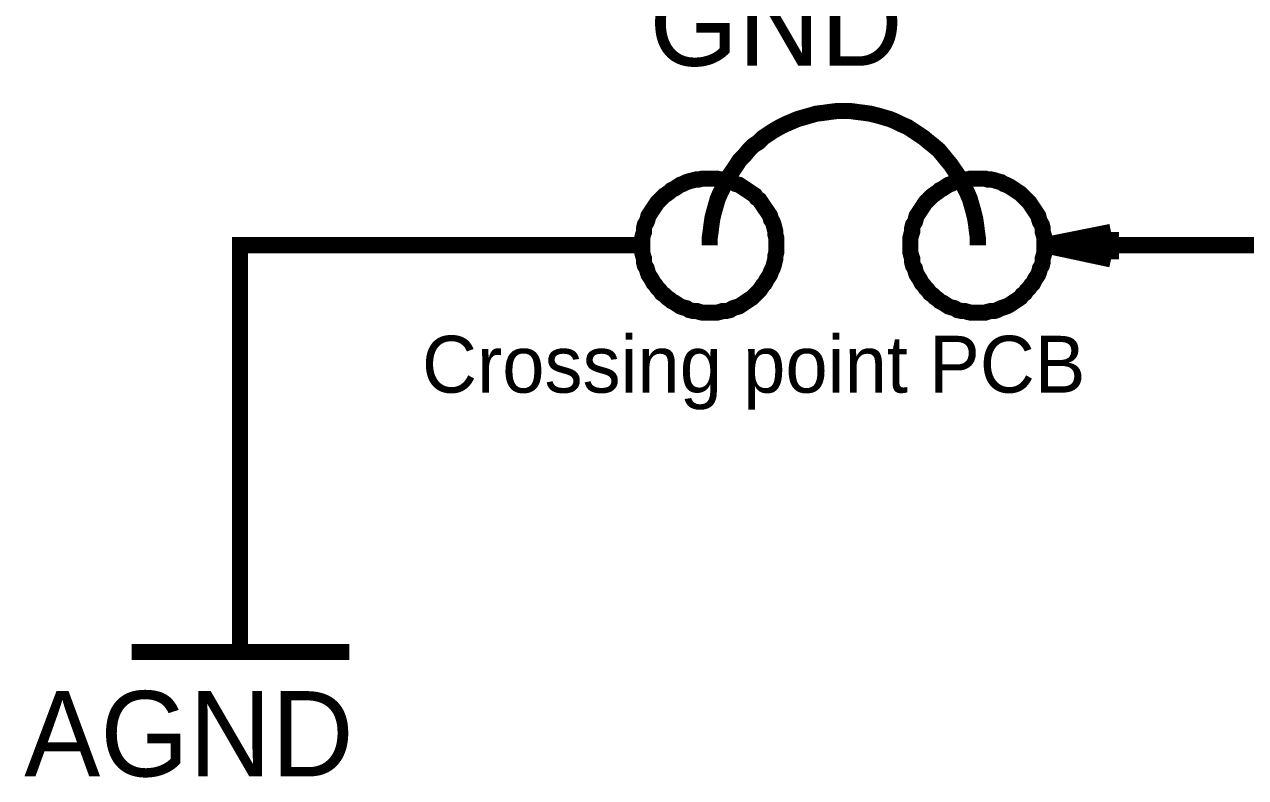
# Model space of a CAD drawing. Header units: millimetres. Extents: x 0 to 420, y 0 to 297.
# Drawn here: x 315.93 to 338.69, y 170.07 to 184.11 of the extents above; entities that cross this region are included whole.
import ezdxf

# ---------------------------------------------------------------- set-up
doc = ezdxf.new("R2010")
doc.units = ezdxf.units.MM
doc.layers.add('Sheet', color=255, linetype='Continuous')

msp = doc.modelspace()

# ---------------------------------------------------------------- linework, layer by layer
at = {"layer": 'Sheet', "const_width": 0.3}
for points in [[(331.203, 182.495), (331.071, 182.495), (330.939, 182.479), (330.823, 182.462), (330.69, 182.446), (330.575, 182.413), (330.459, 182.379), (330.343, 182.346), (330.227, 182.297), (330.111, 182.247), (330.012, 182.197), (329.896, 182.131), (329.797, 182.065), (329.697, 181.999), (329.615, 181.916), (329.515, 181.85), (329.433, 181.767), (329.35, 181.667), (329.267, 181.585), (329.201, 181.485), (329.135, 181.386), (329.068, 181.287), (329.002, 181.187), (328.953, 181.071), (328.903, 180.972), (328.853, 180.856), (328.82, 180.74), (328.787, 180.624), (328.754, 180.492), (328.737, 180.376), (328.721, 180.243), (328.704, 180.127), (328.704, 179.995)], [(333.703, 179.995), (333.703, 180.127), (333.686, 180.243), (333.67, 180.376), (333.653, 180.492), (333.62, 180.624), (333.587, 180.74), (333.554, 180.856), (333.504, 180.972), (333.454, 181.071), (333.405, 181.187), (333.339, 181.287), (333.272, 181.386), (333.206, 181.485), (333.123, 181.585), (333.057, 181.667), (332.974, 181.767), (332.875, 181.85), (332.792, 181.916), (332.693, 181.999), (332.594, 182.065), (332.494, 182.131), (332.395, 182.197), (332.279, 182.247), (332.18, 182.297), (332.064, 182.346), (331.948, 182.379), (331.832, 182.413), (331.7, 182.446), (331.584, 182.462), (331.452, 182.479), (331.336, 182.495), (331.203, 182.495)], [(327.446, 179.995), (327.446, 180.061), (327.446, 180.127), (327.463, 180.194), (327.48, 180.243), (327.48, 180.31), (327.496, 180.376), (327.529, 180.426), (327.546, 180.475), (327.562, 180.541), (327.595, 180.591), (327.628, 180.641), (327.662, 180.69), (327.695, 180.74), (327.728, 180.79), (327.777, 180.839), (327.811, 180.873), (327.86, 180.922), (327.91, 180.955), (327.959, 180.989), (327.993, 181.022), (328.059, 181.055), (328.108, 181.088), (328.158, 181.121), (328.208, 181.138), (328.274, 181.171), (328.324, 181.187), (328.39, 181.204), (328.456, 181.22), (328.506, 181.22), (328.572, 181.237), (328.638, 181.237), (328.704, 181.237)], [(328.704, 181.237), (328.638, 181.237), (328.572, 181.237), (328.506, 181.22), (328.456, 181.22), (328.39, 181.204), (328.324, 181.187), (328.274, 181.171), (328.208, 181.138), (328.158, 181.121), (328.108, 181.088), (328.059, 181.055), (327.993, 181.022), (327.959, 180.989), (327.91, 180.955), (327.86, 180.922), (327.811, 180.873), (327.777, 180.839), (327.728, 180.79), (327.695, 180.74), (327.662, 180.69), (327.628, 180.641), (327.595, 180.591), (327.562, 180.541), (327.546, 180.475), (327.529, 180.426), (327.496, 180.376), (327.48, 180.31), (327.48, 180.243), (327.463, 180.194), (327.446, 180.127), (327.446, 180.061), (327.446, 179.995)], [(328.704, 181.237), (328.77, 181.237), (328.837, 181.237), (328.903, 181.22), (328.953, 181.22), (329.019, 181.204), (329.085, 181.187), (329.135, 181.171), (329.184, 181.138), (329.25, 181.121), (329.3, 181.088), (329.35, 181.055), (329.399, 181.022), (329.449, 180.989), (329.499, 180.955), (329.548, 180.922), (329.581, 180.873), (329.631, 180.839), (329.664, 180.79), (329.697, 180.74), (329.73, 180.69), (329.764, 180.641), (329.797, 180.591), (329.83, 180.541), (329.846, 180.475), (329.879, 180.426), (329.896, 180.376), (329.913, 180.31), (329.929, 180.243), (329.929, 180.194), (329.946, 180.127), (329.946, 180.061), (329.946, 179.995)], [(329.946, 179.995), (329.946, 180.061), (329.946, 180.127), (329.929, 180.194), (329.929, 180.243), (329.913, 180.31), (329.896, 180.376), (329.879, 180.426), (329.846, 180.475), (329.83, 180.541), (329.797, 180.591), (329.764, 180.641), (329.73, 180.69), (329.697, 180.74), (329.664, 180.79), (329.631, 180.839), (329.581, 180.873), (329.548, 180.922), (329.499, 180.955), (329.449, 180.989), (329.399, 181.022), (329.35, 181.055), (329.3, 181.088), (329.25, 181.121), (329.184, 181.138), (329.135, 181.171), (329.085, 181.187), (329.019, 181.204), (328.953, 181.22), (328.903, 181.22), (328.837, 181.237), (328.77, 181.237), (328.704, 181.237)], [(332.445, 179.995), (332.445, 180.061), (332.445, 180.127), (332.461, 180.194), (332.478, 180.243), (332.478, 180.31), (332.494, 180.376), (332.528, 180.426), (332.544, 180.475), (332.561, 180.541), (332.594, 180.591), (332.627, 180.641), (332.66, 180.69), (332.693, 180.74), (332.726, 180.79), (332.776, 180.839), (332.809, 180.873), (332.859, 180.922), (332.908, 180.955), (332.958, 180.989), (332.991, 181.022), (333.057, 181.055), (333.107, 181.088), (333.157, 181.121), (333.206, 181.138), (333.272, 181.171), (333.322, 181.187), (333.388, 181.204), (333.454, 181.22), (333.504, 181.22), (333.57, 181.237), (333.637, 181.237), (333.703, 181.237)], [(333.703, 181.237), (333.637, 181.237), (333.57, 181.237), (333.504, 181.22), (333.454, 181.22), (333.388, 181.204), (333.322, 181.187), (333.272, 181.171), (333.206, 181.138), (333.157, 181.121), (333.107, 181.088), (333.057, 181.055), (332.991, 181.022), (332.958, 180.989), (332.908, 180.955), (332.859, 180.922), (332.809, 180.873), (332.776, 180.839), (332.726, 180.79), (332.693, 180.74), (332.66, 180.69), (332.627, 180.641), (332.594, 180.591), (332.561, 180.541), (332.544, 180.475), (332.528, 180.426), (332.494, 180.376), (332.478, 180.31), (332.478, 180.243), (332.461, 180.194), (332.445, 180.127), (332.445, 180.061), (332.445, 179.995)], [(333.703, 181.237), (333.769, 181.237), (333.835, 181.237), (333.885, 181.22), (333.951, 181.22), (334.017, 181.204), (334.067, 181.187), (334.133, 181.171), (334.183, 181.138), (334.232, 181.121), (334.299, 181.088), (334.348, 181.055), (334.398, 181.022), (334.448, 180.989), (334.497, 180.955), (334.53, 180.922), (334.58, 180.873), (334.613, 180.839), (334.663, 180.79), (334.696, 180.74), (334.729, 180.69), (334.762, 180.641), (334.795, 180.591), (334.828, 180.541), (334.845, 180.475), (334.861, 180.426), (334.894, 180.376), (334.911, 180.31), (334.911, 180.243), (334.927, 180.194), (334.944, 180.127), (334.944, 180.061), (334.944, 179.995)], [(334.944, 179.995), (334.944, 180.061), (334.944, 180.127), (334.927, 180.194), (334.911, 180.243), (334.911, 180.31), (334.894, 180.376), (334.861, 180.426), (334.845, 180.475), (334.828, 180.541), (334.795, 180.591), (334.762, 180.641), (334.729, 180.69), (334.696, 180.74), (334.663, 180.79), (334.613, 180.839), (334.58, 180.873), (334.53, 180.922), (334.497, 180.955), (334.448, 180.989), (334.398, 181.022), (334.348, 181.055), (334.299, 181.088), (334.232, 181.121), (334.183, 181.138), (334.133, 181.171), (334.067, 181.187), (334.017, 181.204), (333.951, 181.22), (333.885, 181.22), (333.835, 181.237), (333.769, 181.237), (333.703, 181.237)], [(334.944, 179.995), (336.185, 180.243)], [(336.185, 179.73), (336.185, 180.243)], [(319.949, 177.495), (319.949, 179.995), (324.947, 179.995)], [(327.446, 179.995), (324.947, 179.995)], [(328.704, 178.737), (328.638, 178.737), (328.572, 178.737), (328.506, 178.753), (328.456, 178.77), (328.39, 178.77), (328.324, 178.786), (328.274, 178.819), (328.208, 178.836), (328.158, 178.852), (328.108, 178.886), (328.059, 178.919), (327.993, 178.952), (327.959, 178.985), (327.91, 179.018), (327.86, 179.068), (327.811, 179.101), (327.777, 179.15), (327.728, 179.2), (327.695, 179.25), (327.662, 179.283), (327.628, 179.349), (327.595, 179.399), (327.562, 179.449), (327.546, 179.498), (327.529, 179.564), (327.496, 179.614), (327.48, 179.68), (327.48, 179.747), (327.463, 179.796), (327.446, 179.863), (327.446, 179.929), (327.446, 179.995)], [(327.446, 179.995), (327.446, 179.995)], [(327.446, 179.995), (327.446, 179.929), (327.446, 179.863), (327.463, 179.796), (327.48, 179.747), (327.48, 179.68), (327.496, 179.614), (327.529, 179.564), (327.546, 179.498), (327.562, 179.449), (327.595, 179.399), (327.628, 179.349), (327.662, 179.283), (327.695, 179.25), (327.728, 179.2), (327.777, 179.15), (327.811, 179.101), (327.86, 179.068), (327.91, 179.018), (327.959, 178.985), (327.993, 178.952), (328.059, 178.919), (328.108, 178.886), (328.158, 178.852), (328.208, 178.836), (328.274, 178.819), (328.324, 178.786), (328.39, 178.77), (328.456, 178.77), (328.506, 178.753), (328.572, 178.737), (328.638, 178.737), (328.704, 178.737)], [(329.946, 179.995), (329.946, 179.929), (329.946, 179.863), (329.929, 179.796), (329.929, 179.747), (329.913, 179.68), (329.896, 179.614), (329.879, 179.564), (329.846, 179.498), (329.83, 179.449), (329.797, 179.399), (329.764, 179.349), (329.73, 179.283), (329.697, 179.25), (329.664, 179.2), (329.631, 179.15), (329.581, 179.101), (329.548, 179.068), (329.499, 179.018), (329.449, 178.985), (329.399, 178.952), (329.35, 178.919), (329.3, 178.886), (329.25, 178.852), (329.184, 178.836), (329.135, 178.819), (329.085, 178.786), (329.019, 178.77), (328.953, 178.77), (328.903, 178.753), (328.837, 178.737), (328.77, 178.737), (328.704, 178.737)], [(328.704, 178.737), (328.77, 178.737), (328.837, 178.737), (328.903, 178.753), (328.953, 178.77), (329.019, 178.77), (329.085, 178.786), (329.135, 178.819), (329.184, 178.836), (329.25, 178.852), (329.3, 178.886), (329.35, 178.919), (329.399, 178.952), (329.449, 178.985), (329.499, 179.018), (329.548, 179.068), (329.581, 179.101), (329.631, 179.15), (329.664, 179.2), (329.697, 179.25), (329.73, 179.283), (329.764, 179.349), (329.797, 179.399), (329.83, 179.449), (329.846, 179.498), (329.879, 179.564), (329.896, 179.614), (329.913, 179.68), (329.929, 179.747), (329.929, 179.796), (329.946, 179.863), (329.946, 179.929), (329.946, 179.995)], [(328.704, 179.995), (328.704, 179.995), (328.704, 179.995), (328.704, 179.995), (328.704, 179.995), (328.704, 179.995), (328.704, 179.995), (328.704, 179.995), (328.704, 179.995), (328.704, 179.995), (328.704, 179.995), (328.704, 179.995), (328.704, 179.995), (328.704, 179.995), (328.704, 179.995), (328.704, 179.995), (328.704, 179.995), (328.704, 179.995), (328.704, 179.995), (328.704, 179.995), (328.704, 179.995), (328.704, 179.995), (328.704, 179.995), (328.704, 179.995), (328.704, 179.995), (328.704, 179.995), (328.704, 179.995), (328.704, 179.995), (328.704, 179.995), (328.704, 179.995), (328.704, 179.995), (328.704, 179.995), (328.704, 179.995)], [(329.946, 179.995), (329.946, 179.995), (329.946, 179.995), (329.946, 179.995), (329.946, 179.995), (329.946, 179.995), (329.946, 179.995), (329.946, 179.995), (329.946, 179.995), (329.946, 179.995), (329.946, 179.995), (329.946, 179.995), (329.946, 179.995), (329.946, 179.995), (329.946, 179.995), (329.946, 179.995), (329.946, 179.995), (329.946, 179.995), (329.946, 179.995), (329.946, 179.995), (329.946, 179.995), (329.946, 179.995), (329.946, 179.995), (329.946, 179.995), (329.946, 179.995), (329.946, 179.995), (329.946, 179.995), (329.946, 179.995), (329.946, 179.995), (329.946, 179.995), (329.946, 179.995), (329.946, 179.995), (329.946, 179.995)], [(329.946, 179.995), (329.946, 179.995)], [(333.703, 178.737), (333.637, 178.737), (333.57, 178.737), (333.504, 178.753), (333.454, 178.77), (333.388, 178.77), (333.322, 178.786), (333.272, 178.819), (333.206, 178.836), (333.157, 178.852), (333.107, 178.886), (333.057, 178.919), (332.991, 178.952), (332.958, 178.985), (332.908, 179.018), (332.859, 179.068), (332.809, 179.101), (332.776, 179.15), (332.726, 179.2), (332.693, 179.25), (332.66, 179.283), (332.627, 179.349), (332.594, 179.399), (332.561, 179.449), (332.544, 179.498), (332.528, 179.564), (332.494, 179.614), (332.478, 179.68), (332.478, 179.747), (332.461, 179.796), (332.445, 179.863), (332.445, 179.929), (332.445, 179.995)], [(332.445, 179.995), (332.445, 179.995)], [(332.445, 179.995), (332.445, 179.929), (332.445, 179.863), (332.461, 179.796), (332.478, 179.747), (332.478, 179.68), (332.494, 179.614), (332.528, 179.564), (332.544, 179.498), (332.561, 179.449), (332.594, 179.399), (332.627, 179.349), (332.66, 179.283), (332.693, 179.25), (332.726, 179.2), (332.776, 179.15), (332.809, 179.101), (332.859, 179.068), (332.908, 179.018), (332.958, 178.985), (332.991, 178.952), (333.057, 178.919), (333.107, 178.886), (333.157, 178.852), (333.206, 178.836), (333.272, 178.819), (333.322, 178.786), (333.388, 178.77), (333.454, 178.77), (333.504, 178.753), (333.57, 178.737), (333.637, 178.737), (333.703, 178.737)], [(334.944, 179.995), (334.944, 179.929), (334.944, 179.863), (334.927, 179.796), (334.911, 179.747), (334.911, 179.68), (334.894, 179.614), (334.861, 179.564), (334.845, 179.498), (334.828, 179.449), (334.795, 179.399), (334.762, 179.349), (334.729, 179.283), (334.696, 179.25), (334.663, 179.2), (334.613, 179.15), (334.58, 179.101), (334.53, 179.068), (334.497, 179.018), (334.448, 178.985), (334.398, 178.952), (334.348, 178.919), (334.299, 178.886), (334.232, 178.852), (334.183, 178.836), (334.133, 178.819), (334.067, 178.786), (334.017, 178.77), (333.951, 178.77), (333.885, 178.753), (333.835, 178.737), (333.769, 178.737), (333.703, 178.737)], [(333.703, 178.737), (333.769, 178.737), (333.835, 178.737), (333.885, 178.753), (333.951, 178.77), (334.017, 178.77), (334.067, 178.786), (334.133, 178.819), (334.183, 178.836), (334.232, 178.852), (334.299, 178.886), (334.348, 178.919), (334.398, 178.952), (334.448, 178.985), (334.497, 179.018), (334.53, 179.068), (334.58, 179.101), (334.613, 179.15), (334.663, 179.2), (334.696, 179.25), (334.729, 179.283), (334.762, 179.349), (334.795, 179.399), (334.828, 179.449), (334.845, 179.498), (334.861, 179.564), (334.894, 179.614), (334.911, 179.68), (334.911, 179.747), (334.927, 179.796), (334.944, 179.863), (334.944, 179.929), (334.944, 179.995)], [(334.944, 179.995), (337.443, 179.995)], [(334.944, 179.995), (334.944, 179.995), (334.944, 179.995), (334.944, 179.995), (334.944, 179.995), (334.944, 179.995), (334.944, 179.995), (334.944, 179.995), (334.944, 179.995), (334.944, 179.995), (334.944, 179.995), (334.944, 179.995), (334.944, 179.995), (334.944, 179.995), (334.944, 179.995), (334.944, 179.995), (334.944, 179.995), (334.944, 179.995), (334.944, 179.995), (334.944, 179.995), (334.944, 179.995), (334.944, 179.995), (334.944, 179.995), (334.944, 179.995), (334.944, 179.995), (334.944, 179.995), (334.944, 179.995), (334.944, 179.995), (334.944, 179.995), (334.944, 179.995), (334.944, 179.995), (334.944, 179.995), (334.944, 179.995)], [(334.944, 179.995), (334.944, 179.995)], [(334.944, 179.995), (336.185, 179.73)], [(342.442, 179.995), (337.443, 179.995)], [(319.949, 177.495), (319.949, 172.411)], [(317.93, 172.411), (321.985, 172.411)]]:
    msp.add_lwpolyline(points, dxfattribs=at)

# ---------------------------------------------------------------- texts
at = {"layer": 'Sheet'}
for s, height, p in [('GND', 1.5897, (327.579, 183.34)), ('Crossing point PCB', 1.05977, (323.342, 177.246)), ('AGND', 1.5897, (315.927, 170.093))]:
    msp.add_text(s, height=height, dxfattribs=at).set_placement(p)

doc.saveas('drawing.dxf')
